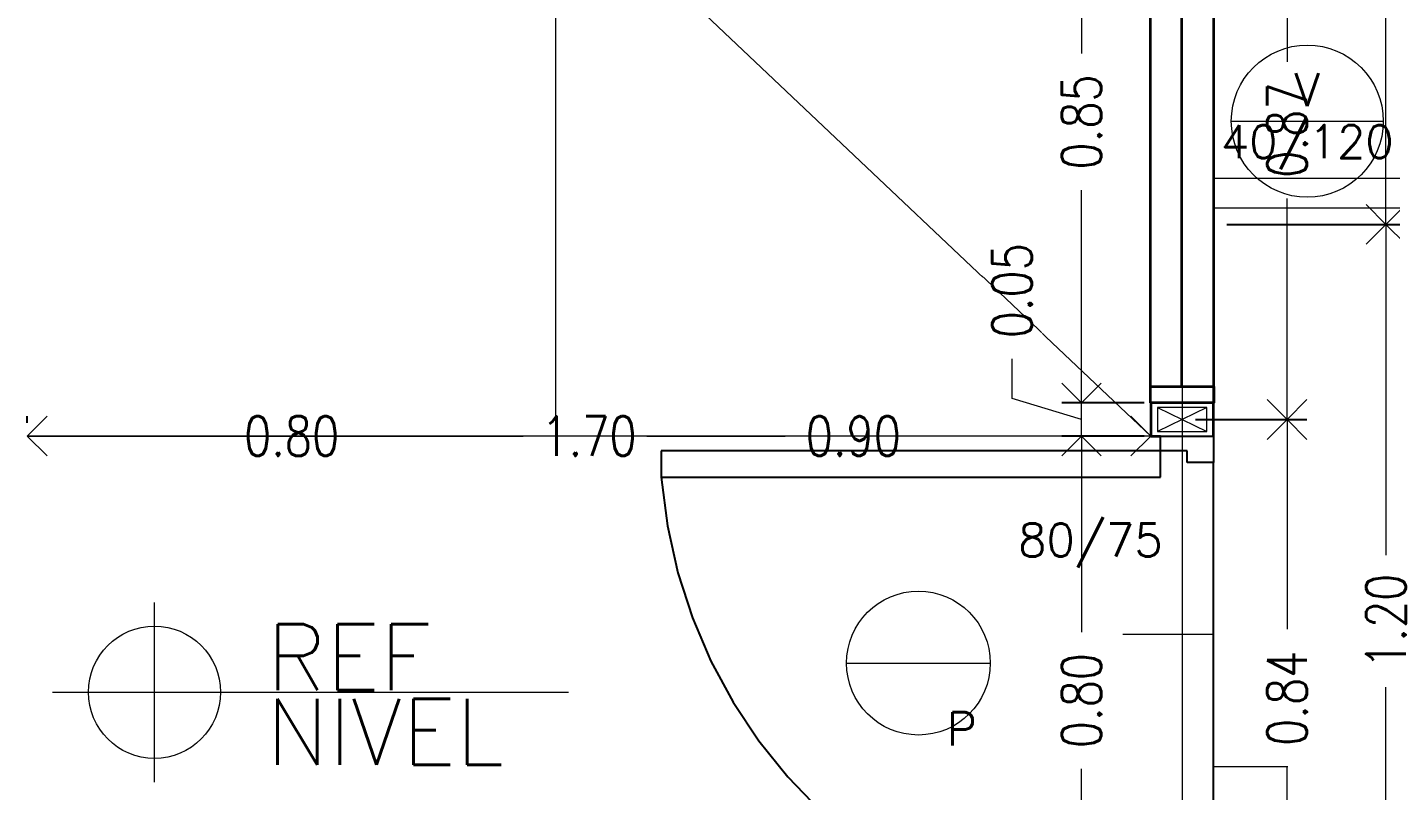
# Model space of a CAD drawing. Header units: metres. Extents: x -2 to 612, y -64 to 156.
# Drawn here: x 465.147 to 467.21, y 26.005 to 27.16 of the extents above; entities that cross this region are included whole.
import ezdxf
from ezdxf.enums import TextEntityAlignment as Align

# ---------------------------------------------------------------- set-up
doc = ezdxf.new("R2010")
doc.units = ezdxf.units.M
doc.header["$LTSCALE"] = 5
doc.header["$MEASUREMENT"] = 0
doc.linetypes.add('CENTER', pattern=[2, 1.25, -0.25, 0.25, -0.25])
doc.layers.get('0').update_dxf_attribs({"color": 30})
doc.layers.get('DEFPOINTS').update_dxf_attribs({"color": 210})
for name, color, linetype, lineweight in [('A-ANNO-DIMS', 3, 'Continuous', 18), ('A-ANNO-SYMB', 3, 'Continuous', 18), ('A-ANNO-TEXT', 3, 'Continuous', 18), ('A-DOOR-FULL', 4, 'Continuous', 25), ('A-DOOR-SYMB', 3, 'Continuous', 18), ('A-ELEV-IDEN', 3, 'Continuous', 18), ('A-ELEV-MBE1', 7, 'Continuous', 35), ('A-ELEV-MBE2', 4, 'Continuous', 25), ('A-FURN', 8, 'Continuous', 18), ('A-SECT-MCUT', 7, 'Continuous', 35), ('A-WALL-STUD', 3, 'Continuous', 18)]:
    doc.layers.add(name, color=color, linetype=linetype, lineweight=lineweight)
doc.styles.add('E-ROMANS', font='romans.shx', dxfattribs={"width": 0.8})
doc.dimstyles.new('E-0050_ARW_12', dxfattribs={"dimscale": 0.001, "dimtxt": 60, "dimasz": 60, "dimexe": 30, "dimexo": 20, "dimgap": 30, "dimtad": 0, "dimzin": 0, "dimdsep": 46, "dimtxsty": 'E-ROMANS', "dimblk": 'OPEN90', "dimcen": 30, "dimclrd": 256, "dimclre": 256, "dimclrt": 256, "dimadec": 0, "dimazin": 0, "dimtfac": 1, "dimtmove": 1, "dimatfit": 3, "dimldrblk": 'OPEN90', "dimfxl": 1, "dimtfill": 1, "dimtolj": 1, "dimtzin": 0, "dimlwd": -1, "dimarcsym": 0})

# ---------------------------------------------------------------- blocks, each defined once
blk = doc.blocks.new('_Open90')
at = {"color": 0, "linetype": 'ByBlock', "lineweight": -2}
for p, q in [((-0.5, 0.5), (0, 0)), ((0, 0), (-1, 0)), ((0, 0), (-0.5, -0.5))]:
    blk.add_line(p, q, dxfattribs=at)
blk = doc.blocks.new('*D680')
at = {"layer": 'A-ANNO-DIMS', "lineweight": -2, "transparency": 16777216}
for p, q in [((465.9466, 26.5615), (465.9466, 26.5715)), ((466.8466, 26.5615), (466.8466, 26.5715))]:
    blk.add_line(p, q, dxfattribs=at)
at = {"layer": 'A-ANNO-DIMS', "transparency": 16777216}
for p, q in [((466.0066, 26.5415), (466.2934, 26.5415)), ((466.7866, 26.5415), (466.4997, 26.5415))]:
    blk.add_line(p, q, dxfattribs=at)
at = {"layer": 'DEFPOINTS', "color": 0, "transparency": 16777216}
for p in [(465.9466, 26.5415), (465.9466, 26.5415), (466.8466, 26.5415)]:
    blk.add_point(p, dxfattribs=at)
at = {"layer": 'A-ANNO-DIMS', "transparency": 16777216, "xscale": 0.06, "yscale": 0.06, "zscale": 0.06, "rotation": 180}
blk.add_blockref('_Open90', (465.9466, 26.5415), dxfattribs=at)
at = {"layer": 'A-ANNO-DIMS', "transparency": 16777216, "xscale": 0.06, "yscale": 0.06, "zscale": 0.06}
blk.add_blockref('_Open90', (466.8466, 26.5415), dxfattribs=at)
at = {"layer": 'A-ANNO-DIMS', "transparency": 16777216, "insert": (466.3966, 26.5415), "char_height": 0.06, "attachment_point": 5, "style": 'E-ROMANS', "bg_fill": 3, "box_fill_scale": 1.25, "bg_fill_color": 256, "bg_fill_true_color": 13158600, "bg_fill_transparency": 0}
blk.add_mtext('\\A1;0.90', dxfattribs=at)
blk = doc.blocks.new('*D681')
at = {"layer": 'A-ANNO-DIMS', "lineweight": -2, "transparency": 16777216}
for p, q in [((465.1466, 26.5615), (465.1466, 26.5715)), ((465.9466, 26.5615), (465.9466, 26.5715))]:
    blk.add_line(p, q, dxfattribs=at)
at = {"layer": 'A-ANNO-DIMS', "transparency": 16777216}
for p, q in [((465.2066, 26.5415), (465.4434, 26.5415)), ((465.8866, 26.5415), (465.6497, 26.5415))]:
    blk.add_line(p, q, dxfattribs=at)
at = {"layer": 'DEFPOINTS', "color": 0, "transparency": 16777216}
for p in [(465.1466, 26.5415), (465.1466, 26.5415), (465.9466, 26.5415)]:
    blk.add_point(p, dxfattribs=at)
at = {"layer": 'A-ANNO-DIMS', "transparency": 16777216, "xscale": 0.06, "yscale": 0.06, "zscale": 0.06, "rotation": 180}
blk.add_blockref('_Open90', (465.1466, 26.5415), dxfattribs=at)
at = {"layer": 'A-ANNO-DIMS', "transparency": 16777216, "xscale": 0.06, "yscale": 0.06, "zscale": 0.06}
blk.add_blockref('_Open90', (465.9466, 26.5415), dxfattribs=at)
at = {"layer": 'A-ANNO-DIMS', "transparency": 16777216, "insert": (465.5466, 26.5415), "char_height": 0.06, "attachment_point": 5, "style": 'E-ROMANS', "bg_fill": 3, "box_fill_scale": 1.25, "bg_fill_color": 256, "bg_fill_true_color": 13158600, "bg_fill_transparency": 0}
blk.add_mtext('\\A1;0.80', dxfattribs=at)
blk = doc.blocks.new('*D682')
at = {"layer": 'A-ANNO-DIMS', "lineweight": -2, "transparency": 16777216}
for p, q in [((465.9266, 28.6415), (465.9166, 28.6415)), ((465.9266, 26.5415), (465.9166, 26.5415))]:
    blk.add_line(p, q, dxfattribs=at)
at = {"layer": 'A-ANNO-DIMS', "transparency": 16777216}
for p, q in [((465.9466, 28.5815), (465.9466, 27.6947)), ((465.9466, 26.6015), (465.9466, 27.4884))]:
    blk.add_line(p, q, dxfattribs=at)
at = {"layer": 'DEFPOINTS', "color": 0, "transparency": 16777216}
for p in [(465.9466, 28.6415), (465.9466, 28.6415), (465.9466, 26.5415)]:
    blk.add_point(p, dxfattribs=at)
at = {"layer": 'A-ANNO-DIMS', "transparency": 16777216, "xscale": 0.06, "yscale": 0.06, "zscale": 0.06}
for p, rotation in [((465.9466, 28.6415), 90), ((465.9466, 26.5415), 270)]:
    blk.add_blockref('_Open90', p, dxfattribs=dict(at, rotation=rotation))
at = {"layer": 'A-ANNO-DIMS', "transparency": 16777216, "insert": (465.9466, 27.5915), "char_height": 0.06, "attachment_point": 5, "rotation": 90, "style": 'E-ROMANS', "bg_fill": 3, "box_fill_scale": 1.25, "bg_fill_color": 256, "bg_fill_true_color": 13158600, "bg_fill_transparency": 0}
blk.add_mtext('\\A1;2.10', dxfattribs=at)
blk = doc.blocks.new('*D594')
at = {"layer": 'A-ANNO-DIMS', "lineweight": -2, "transparency": 16777216}
for p, q in [((466.9141, 26.5665), (467.0829, 26.5665)), ((466.9141, 25.7235), (467.0829, 25.7235))]:
    blk.add_line(p, q, dxfattribs=at)
at = {"layer": 'A-ANNO-DIMS', "transparency": 16777216}
for p, q in [((467.0529, 26.5065), (467.0529, 26.2493)), ((467.0529, 25.7835), (467.0529, 26.0408))]:
    blk.add_line(p, q, dxfattribs=at)
at = {"layer": 'DEFPOINTS', "color": 0, "transparency": 16777216}
for p in [(466.8941, 26.5665), (467.0529, 26.5665), (466.8941, 25.7235)]:
    blk.add_point(p, dxfattribs=at)
at = {"layer": 'A-ANNO-DIMS', "transparency": 16777216, "xscale": 0.06, "yscale": 0.06, "zscale": 0.06}
for p, rotation in [((467.0529, 26.5665), 90), ((467.0529, 25.7235), 270)]:
    blk.add_blockref('_Open90', p, dxfattribs=dict(at, rotation=rotation))
at = {"layer": 'A-ANNO-DIMS', "transparency": 16777216, "insert": (467.0529, 26.145), "char_height": 0.06, "attachment_point": 5, "rotation": 90, "style": 'E-ROMANS', "bg_fill": 3, "box_fill_scale": 1.25, "bg_fill_color": 256, "bg_fill_true_color": 13158600, "bg_fill_transparency": 0}
blk.add_mtext('\\A1;0.84', dxfattribs=at)
blk = doc.blocks.new('*D595')
at = {"layer": 'A-ANNO-DIMS', "lineweight": -2, "transparency": 16777216}
for p, q in [((466.9621, 27.4415), (467.0829, 27.4415)), ((466.9141, 26.5665), (467.0829, 26.5665))]:
    blk.add_line(p, q, dxfattribs=at)
at = {"layer": 'A-ANNO-DIMS', "transparency": 16777216}
for p, q in [((467.0529, 27.3815), (467.0529, 27.1072)), ((467.0529, 26.6265), (467.0529, 26.9009))]:
    blk.add_line(p, q, dxfattribs=at)
at = {"layer": 'DEFPOINTS', "color": 0, "transparency": 16777216}
for p in [(466.9421, 27.4415), (467.0529, 27.4415), (466.8941, 26.5665)]:
    blk.add_point(p, dxfattribs=at)
at = {"layer": 'A-ANNO-DIMS', "transparency": 16777216, "xscale": 0.06, "yscale": 0.06, "zscale": 0.06}
for p, rotation in [((467.0529, 27.4415), 90), ((467.0529, 26.5665), 270)]:
    blk.add_blockref('_Open90', p, dxfattribs=dict(at, rotation=rotation))
at = {"layer": 'A-ANNO-DIMS', "transparency": 16777216, "insert": (467.0529, 27.004), "char_height": 0.06, "attachment_point": 5, "rotation": 90, "style": 'E-ROMANS', "bg_fill": 3, "box_fill_scale": 1.25, "bg_fill_color": 256, "bg_fill_true_color": 13158600, "bg_fill_transparency": 0}
blk.add_mtext('\\A1;0.87', dxfattribs=at)
blk = doc.blocks.new('*D1227')
at = {"layer": 'A-ANNO-DIMS', "lineweight": -2, "transparency": 16777216}
for p, q in [((466.9616, 26.8615), (467.2324, 26.8615)), ((466.9616, 25.6615), (467.2324, 25.6615))]:
    blk.add_line(p, q, dxfattribs=at)
at = {"layer": 'A-ANNO-DIMS', "transparency": 16777216}
for p, q in [((467.2024, 26.8015), (467.2024, 26.3613)), ((467.2024, 25.7215), (467.2024, 26.1618))]:
    blk.add_line(p, q, dxfattribs=at)
at = {"layer": 'DEFPOINTS', "color": 0, "transparency": 16777216}
for p in [(466.9416, 26.8615), (467.2024, 26.8615), (466.9416, 25.6615)]:
    blk.add_point(p, dxfattribs=at)
at = {"layer": 'A-ANNO-DIMS', "transparency": 16777216, "xscale": 0.06, "yscale": 0.06, "zscale": 0.06}
for p, rotation in [((467.2024, 26.8615), 90), ((467.2024, 25.6615), 270)]:
    blk.add_blockref('_Open90', p, dxfattribs=dict(at, rotation=rotation))
at = {"layer": 'A-ANNO-DIMS', "transparency": 16777216, "insert": (467.2024, 26.2615), "char_height": 0.06, "attachment_point": 5, "rotation": 90, "style": 'E-ROMANS', "bg_fill": 3, "box_fill_scale": 1.25, "bg_fill_color": 256, "bg_fill_true_color": 13158600, "bg_fill_transparency": 0}
blk.add_mtext('\\A1;1.20', dxfattribs=at)
blk = doc.blocks.new('*D1228')
at = {"layer": 'A-ANNO-DIMS', "lineweight": -2, "transparency": 16777216}
for p, q in [((466.9616, 28.0615), (467.2324, 28.0615)), ((466.9616, 26.8615), (467.2324, 26.8615))]:
    blk.add_line(p, q, dxfattribs=at)
at = {"layer": 'A-ANNO-DIMS', "transparency": 16777216}
for p, q in [((467.2024, 28.0015), (467.2024, 27.5613)), ((467.2024, 26.9215), (467.2024, 27.3618))]:
    blk.add_line(p, q, dxfattribs=at)
at = {"layer": 'DEFPOINTS', "color": 0, "transparency": 16777216}
for p in [(466.9416, 28.0615), (467.2024, 28.0615), (466.9416, 26.8615)]:
    blk.add_point(p, dxfattribs=at)
at = {"layer": 'A-ANNO-DIMS', "transparency": 16777216, "xscale": 0.06, "yscale": 0.06, "zscale": 0.06}
for p, rotation in [((467.2024, 28.0615), 90), ((467.2024, 26.8615), 270)]:
    blk.add_blockref('_Open90', p, dxfattribs=dict(at, rotation=rotation))
at = {"layer": 'A-ANNO-DIMS', "transparency": 16777216, "insert": (467.2024, 27.4615), "char_height": 0.06, "attachment_point": 5, "rotation": 90, "style": 'E-ROMANS', "bg_fill": 3, "box_fill_scale": 1.25, "bg_fill_color": 256, "bg_fill_true_color": 13158600, "bg_fill_transparency": 0}
blk.add_mtext('\\A1;1.20', dxfattribs=at)
blk = doc.blocks.new('*D395')
at = {"layer": 'A-ANNO-DIMS', "lineweight": -2, "transparency": 16777216}
for p, q in [((466.8366, 26.5415), (466.7118, 26.5415)), ((466.8266, 25.7415), (466.7118, 25.7415))]:
    blk.add_line(p, q, dxfattribs=at)
at = {"layer": 'A-ANNO-DIMS', "transparency": 16777216}
for p, q in [((466.7418, 26.4815), (466.7418, 26.2447)), ((466.7418, 25.8015), (466.7418, 26.0384))]:
    blk.add_line(p, q, dxfattribs=at)
at = {"layer": 'DEFPOINTS', "color": 0, "transparency": 16777216}
for p in [(466.7418, 26.5415), (466.8566, 26.5415), (466.8466, 25.7415)]:
    blk.add_point(p, dxfattribs=at)
at = {"layer": 'A-ANNO-DIMS', "transparency": 16777216, "xscale": 0.06, "yscale": 0.06, "zscale": 0.06}
for p, rotation in [((466.7418, 26.5415), 90), ((466.7418, 25.7415), 270)]:
    blk.add_blockref('_Open90', p, dxfattribs=dict(at, rotation=rotation))
at = {"layer": 'A-ANNO-DIMS', "transparency": 16777216, "insert": (466.7418, 26.1415), "char_height": 0.06, "attachment_point": 5, "rotation": 90, "style": 'E-ROMANS', "bg_fill": 3, "box_fill_scale": 1.25, "bg_fill_color": 256, "bg_fill_true_color": 13158600, "bg_fill_transparency": 0}
blk.add_mtext('\\A1;0.80', dxfattribs=at)
blk = doc.blocks.new('*D396')
at = {"layer": 'A-ANNO-DIMS', "transparency": 16777216}
for p, q in [((466.7418, 26.6515), (466.7418, 26.7115)), ((466.6368, 26.598), (466.6368, 26.658)), ((466.7418, 26.5665), (466.6368, 26.598)), ((466.7418, 26.5415), (466.7418, 26.5915)), ((466.7418, 26.5415), (466.7418, 26.5915)), ((466.7418, 26.4815), (466.7418, 26.4215))]:
    blk.add_line(p, q, dxfattribs=at)
at = {"layer": 'A-ANNO-DIMS', "lineweight": -2, "transparency": 16777216}
for p, q in [((466.8366, 26.5915), (466.7118, 26.5915)), ((466.8366, 26.5415), (466.7118, 26.5415))]:
    blk.add_line(p, q, dxfattribs=at)
at = {"layer": 'DEFPOINTS', "color": 0, "transparency": 16777216}
for p in [(466.7418, 26.5915), (466.8566, 26.5915), (466.8566, 26.5415)]:
    blk.add_point(p, dxfattribs=at)
at = {"layer": 'A-ANNO-DIMS', "transparency": 16777216, "xscale": 0.06, "yscale": 0.06, "zscale": 0.06}
for p, rotation in [((466.7418, 26.5915), 270), ((466.7418, 26.5415), 90)]:
    blk.add_blockref('_Open90', p, dxfattribs=dict(at, rotation=rotation))
at = {"layer": 'A-ANNO-DIMS', "transparency": 16777216, "insert": (466.6368, 26.7612), "char_height": 0.06, "attachment_point": 5, "rotation": 90, "style": 'E-ROMANS', "bg_fill": 3, "box_fill_scale": 1.25, "bg_fill_color": 256, "bg_fill_true_color": 13158600, "bg_fill_transparency": 0}
blk.add_mtext('\\A1;0.05', dxfattribs=at)
blk = doc.blocks.new('*D397')
at = {"layer": 'A-ANNO-DIMS', "lineweight": -2, "transparency": 16777216}
for p, q in [((466.8366, 27.4415), (466.7118, 27.4415)), ((466.8366, 26.5915), (466.7118, 26.5915))]:
    blk.add_line(p, q, dxfattribs=at)
at = {"layer": 'A-ANNO-DIMS', "transparency": 16777216}
for p, q in [((466.7418, 27.3815), (466.7418, 27.1197)), ((466.7418, 26.6515), (466.7418, 26.9134))]:
    blk.add_line(p, q, dxfattribs=at)
at = {"layer": 'DEFPOINTS', "color": 0, "transparency": 16777216}
for p in [(466.7418, 27.4415), (466.8566, 27.4415), (466.8566, 26.5915)]:
    blk.add_point(p, dxfattribs=at)
at = {"layer": 'A-ANNO-DIMS', "transparency": 16777216, "xscale": 0.06, "yscale": 0.06, "zscale": 0.06}
for p, rotation in [((466.7418, 27.4415), 90), ((466.7418, 26.5915), 270)]:
    blk.add_blockref('_Open90', p, dxfattribs=dict(at, rotation=rotation))
at = {"layer": 'A-ANNO-DIMS', "transparency": 16777216, "insert": (466.7418, 27.0165), "char_height": 0.06, "attachment_point": 5, "rotation": 90, "style": 'E-ROMANS', "bg_fill": 3, "box_fill_scale": 1.25, "bg_fill_color": 256, "bg_fill_true_color": 13158600, "bg_fill_transparency": 0}
blk.add_mtext('\\A1;0.85', dxfattribs=at)
blk = doc.blocks.new('*D109')
at = {"layer": 'A-ANNO-DIMS', "lineweight": -2, "transparency": 16777216}
for p, q in [((465.1466, 26.5615), (465.1466, 26.5715)), ((466.8466, 26.5615), (466.8466, 26.5715))]:
    blk.add_line(p, q, dxfattribs=at)
at = {"layer": 'A-ANNO-DIMS', "transparency": 16777216}
for p, q in [((465.2066, 26.5415), (465.8969, 26.5415)), ((466.7866, 26.5415), (466.0963, 26.5415))]:
    blk.add_line(p, q, dxfattribs=at)
at = {"layer": 'DEFPOINTS', "color": 0, "transparency": 16777216}
for p in [(465.1466, 26.5415), (465.1466, 26.5415), (466.8466, 26.5415)]:
    blk.add_point(p, dxfattribs=at)
at = {"layer": 'A-ANNO-DIMS', "transparency": 16777216, "xscale": 0.06, "yscale": 0.06, "zscale": 0.06, "rotation": 180}
blk.add_blockref('_Open90', (465.1466, 26.5415), dxfattribs=at)
at = {"layer": 'A-ANNO-DIMS', "transparency": 16777216, "xscale": 0.06, "yscale": 0.06, "zscale": 0.06}
blk.add_blockref('_Open90', (466.8466, 26.5415), dxfattribs=at)
at = {"layer": 'A-ANNO-DIMS', "transparency": 16777216, "insert": (465.9966, 26.5415), "char_height": 0.06, "attachment_point": 5, "style": 'E-ROMANS', "bg_fill": 3, "box_fill_scale": 1.25, "bg_fill_color": 256, "bg_fill_true_color": 13158600, "bg_fill_transparency": 0}
blk.add_mtext('\\A1;1.70', dxfattribs=at)
blk = doc.blocks.new('*D114')
at = {"layer": 'A-ANNO-DIMS', "lineweight": -2, "transparency": 16777216}
for p, q in [((466.8366, 26.5415), (466.7118, 26.5415)), ((466.8266, 25.7415), (466.7118, 25.7415))]:
    blk.add_line(p, q, dxfattribs=at)
at = {"layer": 'A-ANNO-DIMS', "transparency": 16777216}
for p, q in [((466.7418, 26.4815), (466.7418, 26.2447)), ((466.7418, 25.8015), (466.7418, 26.0384))]:
    blk.add_line(p, q, dxfattribs=at)
at = {"layer": 'DEFPOINTS', "color": 0, "transparency": 16777216}
for p in [(466.7418, 26.5415), (466.8566, 26.5415), (466.8466, 25.7415)]:
    blk.add_point(p, dxfattribs=at)
at = {"layer": 'A-ANNO-DIMS', "transparency": 16777216, "xscale": 0.06, "yscale": 0.06, "zscale": 0.06}
for p, rotation in [((466.7418, 26.5415), 90), ((466.7418, 25.7415), 270)]:
    blk.add_blockref('_Open90', p, dxfattribs=dict(at, rotation=rotation))
at = {"layer": 'A-ANNO-DIMS', "transparency": 16777216, "insert": (466.7418, 26.1415), "char_height": 0.06, "attachment_point": 5, "rotation": 90, "style": 'E-ROMANS', "bg_fill": 3, "box_fill_scale": 1.25, "bg_fill_color": 256, "bg_fill_true_color": 13158600, "bg_fill_transparency": 0}
blk.add_mtext('\\A1;0.80', dxfattribs=at)

msp = doc.modelspace()

# ---------------------------------------------------------------- linework, layer by layer
at = {"layer": 'A-ANNO-SYMB'}
for p, q in [((466.89407, 33.22033), (466.89407, 21.94692)), ((465.33906, 26.01823), (465.33906, 26.28998)), ((465.18458, 26.15411), (465.9657, 26.15411))]:
    msp.add_line(p, q, dxfattribs=at)
msp.add_lwpolyline([(467.05415, 26.04154), (466.94156, 26.04154), (466.94156, 26.24154), (466.80415, 26.24154)], dxfattribs=at)
msp.add_circle((465.33906, 26.15411), 0.1, dxfattribs=at)
at = {"layer": 'A-DOOR-SYMB'}
msp.add_lwpolyline([(466.3863, 26.19815), (466.6038, 26.19815)], dxfattribs=at)
msp.add_circle((466.49505, 26.19815), 0.10875, dxfattribs=at)
at = {"layer": 'A-ELEV-MBE2'}
msp.add_line((466.94156, 25.78154), (466.94156, 26.50154), dxfattribs=at)

# ---------------------------------------------------------------- texts
at = {"layer": 'A-ANNO-TEXT', "style": 'E-ROMANS'}
msp.add_attdef('REF', text='', height=0.1, dxfattribs=at).set_placement((465.50871, 26.127), align=Align.BOTTOM_LEFT)
msp.add_attdef('NIVEL', text='%%P0,00', height=0.1, dxfattribs=at).set_placement((465.5079, 26.14415), align=Align.TOP_LEFT)
msp.add_attdef('P', text='P', height=0.05, dxfattribs=at).set_placement((466.56073, 26.05873), align=Align.BOTTOM_CENTER)

# ---------------------------------------------------------------- dimensions: what is measured, and where the dimension line sits
at = {"layer": 'A-ANNO-DIMS'}
dim = msp.add_linear_dim(base=(465.94656, 26.54152), p1=(466.84656, 26.54152), p2=(465.94656, 26.54152), dimstyle='E-0050_ARW_12', dxfattribs=at)
dim.commit()
dim.dimension.update_dxf_attribs({"geometry": '*D680', "text_midpoint": (466.39656, 26.54152)})

# ---------------------------------------------------------------- next in the draw order: linework, layer by layer
at = {"layer": 'A-ELEV-MBE1'}
msp.add_line((466.84606, 26.59154), (466.84606, 27.44154), dxfattribs=at)

# ---------------------------------------------------------------- next in the draw order: dimensions: what is measured, and where the dimension line sits
at = {"layer": 'A-ANNO-DIMS'}
dim = msp.add_linear_dim(base=(465.14657, 26.54152), p1=(465.94656, 26.54152), p2=(465.14657, 26.54152), dimstyle='E-0050_ARW_12', dxfattribs=at)
dim.commit()
dim.dimension.update_dxf_attribs({"geometry": '*D681', "text_midpoint": (465.54656, 26.54152)})
for base, p1, p2, picture, middle in [((467.05287, 26.56654), (466.89407, 25.72354), (466.89407, 26.56654), '*D594', (467.05287, 26.14504)), ((466.74184, 26.54154), (466.84657, 25.74154), (466.85656, 26.54154), '*D395', (466.74184, 26.14154))]:
    dim = msp.add_linear_dim(base=base, p1=p1, p2=p2, angle=90, dimstyle='E-0050_ARW_12', dxfattribs=at)
    dim.commit()
    dim.dimension.update_dxf_attribs({"geometry": picture, "text_midpoint": middle})

# ---------------------------------------------------------------- next in the draw order: dimensions: what is measured, and where the dimension line sits
for base, p1, p2, picture, middle in [((465.94656, 28.64152), (465.94656, 26.54152), (465.94656, 28.64152), '*D682', (465.94656, 27.59152)), ((467.052871, 27.441537), (466.894067, 26.566539), (466.942062, 27.441537), '*D595', (467.052871, 27.004038))]:
    dim = msp.add_linear_dim(base=base, p1=p1, p2=p2, angle=90, dimstyle='E-0050_ARW_12', dxfattribs=at)
    dim.commit()
    dim.dimension.update_dxf_attribs({"geometry": picture, "text_midpoint": middle})

# ---------------------------------------------------------------- next in the draw order: linework, layer by layer
at = {"layer": 'A-ELEV-MBE1', "linetype": 'Continuous'}
msp.add_line((466.89356, 26.61654), (466.89356, 27.41603), dxfattribs=at)

# ---------------------------------------------------------------- next in the draw order: dimensions: what is measured, and where the dimension line sits
at = {"layer": 'A-ANNO-DIMS'}
dim = msp.add_linear_dim(base=(467.2024, 26.86154), p1=(466.94156, 25.66154), p2=(466.94156, 26.86154), angle=90, dimstyle='E-0050_ARW_12', dxfattribs=at)
dim.commit()
dim.dimension.update_dxf_attribs({"geometry": '*D1227', "text_midpoint": (467.2024, 26.26154)})

# ---------------------------------------------------------------- next in the draw order: linework, layer by layer
at = {"layer": 'A-ELEV-MBE1'}
msp.add_lwpolyline([(466.84606, 26.59154), (466.84606, 26.61654), (466.94206, 26.61654), (466.94206, 26.59154)], close=True, dxfattribs=at)
at = {"layer": 'A-SECT-MCUT'}
msp.add_line((466.94156, 26.54154), (466.94156, 26.59154), dxfattribs=at)

# ---------------------------------------------------------------- next in the draw order: dimensions: what is measured, and where the dimension line sits
at = {"layer": 'A-ANNO-DIMS'}
dim = msp.add_linear_dim(base=(467.2024, 28.06154), p1=(466.94156, 26.86154), p2=(466.94157, 28.06154), angle=90, dimstyle='E-0050_ARW_12', dxfattribs=at)
dim.commit()
dim.dimension.update_dxf_attribs({"geometry": '*D1228', "text_midpoint": (467.2024, 27.46154)})

# ---------------------------------------------------------------- next in the draw order: linework, layer by layer
at = {"layer": 'A-DOOR-SYMB'}
msp.add_lwpolyline([(466.96844, 27.01759), (467.19844, 27.01759)], dxfattribs=at)
msp.add_circle((467.08344, 27.01759), 0.115, dxfattribs=at)
at = {"layer": 'A-ELEV-IDEN'}
for p, q in [((466.94206, 26.93154), (469.94156, 26.93154)), ((466.94206, 26.88654), (469.94156, 26.88654))]:
    msp.add_line(p, q, dxfattribs=at)
at = {"layer": 'A-ELEV-MBE1'}
msp.add_line((466.94206, 26.59154), (466.94206, 27.44154), dxfattribs=at)

# ---------------------------------------------------------------- next in the draw order: texts
at = {"layer": 'A-ANNO-TEXT', "style": 'E-ROMANS'}
msp.add_attdef('V', text='V', height=0.05, dxfattribs=at).set_placement((467.08344, 27.02504), align=Align.BOTTOM_CENTER)
msp.add_attdef('40/120', text='xx/xxx', height=0.05, dxfattribs=at).set_placement((467.08344, 27.01163), align=Align.TOP_CENTER)

# ---------------------------------------------------------------- next in the draw order: dimensions: what is measured, and where the dimension line sits
at = {"layer": 'A-ANNO-DIMS'}
dim = msp.add_linear_dim(base=(466.74184, 26.59154), p1=(466.85656, 26.54154), p2=(466.85657, 26.59154), angle=90, dimstyle='E-0050_ARW_12', dxfattribs=at)
dim.commit()
dim.dimension.update_dxf_attribs({"geometry": '*D396', "text_midpoint": (466.63684, 26.68804)})

# ---------------------------------------------------------------- next in the draw order: linework, layer by layer
at = {"layer": 'A-SECT-MCUT'}
msp.add_line((466.8466, 26.54154), (466.86156, 26.54154), dxfattribs=at)

# ---------------------------------------------------------------- next in the draw order: dimensions: what is measured, and where the dimension line sits
at = {"layer": 'A-ANNO-DIMS'}
dim = msp.add_linear_dim(base=(466.74184, 27.44154), p1=(466.85657, 26.59154), p2=(466.85658, 27.44154), angle=90, dimstyle='E-0050_ARW_12', dxfattribs=at)
dim.commit()
dim.dimension.update_dxf_attribs({"geometry": '*D397', "text_midpoint": (466.74184, 27.01654)})

# ---------------------------------------------------------------- next in the draw order: linework, layer by layer
at = {"layer": 'A-SECT-MCUT'}
msp.add_line((466.8466, 26.59154), (466.8466, 26.54154), dxfattribs=at)

# ---------------------------------------------------------------- next in the draw order: dimensions: what is measured, and where the dimension line sits
at = {"layer": 'A-ANNO-DIMS'}
dim = msp.add_linear_dim(base=(465.14657, 26.54152), p1=(466.84656, 26.54152), p2=(465.14657, 26.54152), dimstyle='E-0050_ARW_12', dxfattribs=at)
dim.commit()
dim.dimension.update_dxf_attribs({"geometry": '*D109', "text_midpoint": (465.99656, 26.54152)})

# ---------------------------------------------------------------- next in the draw order: linework, layer by layer
at = {"layer": 'A-ANNO-SYMB'}
for q in [(465.14656, 26.54152), (465.24656, 26.54152)]:
    msp.add_line((465.94656, 26.54152), q, dxfattribs=at)
at = {"layer": 'A-FURN'}
for q in [(465.94656, 28.54152), (465.94656, 26.54152)]:
    msp.add_line((465.94656, 26.54152), q, dxfattribs=at)

# ---------------------------------------------------------------- next in the draw order: dimensions: what is measured, and where the dimension line sits
at = {"layer": 'A-ANNO-DIMS'}
dim = msp.add_linear_dim(base=(466.74184, 26.54154), p1=(466.84657, 25.74154), p2=(466.85656, 26.54154), angle=90, dimstyle='E-0050_ARW_12', dxfattribs=at)
dim.commit()
dim.dimension.update_dxf_attribs({"geometry": '*D114', "text_midpoint": (466.74184, 26.14154)})

# ---------------------------------------------------------------- next in the draw order: linework, layer by layer
at = {"layer": 'A-DOOR-FULL', "linetype": 'CENTER'}
for points in [[(466.86156, 26.51932), (466.86156, 26.54154), (466.94156, 26.54154), (466.94156, 26.50154), (466.90156, 26.50154), (466.90156, 26.51932), (466.86156, 26.51932)], [(466.10601, 26.47932), (466.86156, 26.47932), (466.86156, 26.51932), (466.10601, 26.51932), (466.10601, 26.47932)]]:
    msp.add_lwpolyline(points, dxfattribs=at)
msp.add_arc((466.87901, 26.53886), 0.77529, 184.40465, 268.71036, dxfattribs=at)
at = {"layer": 'A-FURN'}
for p, q in [((466.84656, 28.54152), (466.84656, 26.54152)), ((466.84656, 26.54152), (465.94656, 27.39254)), ((466.84656, 26.54152), (465.94656, 26.54152))]:
    msp.add_line(p, q, dxfattribs=at)
at = {"layer": 'A-WALL-STUD'}
for p, q in [((466.93156, 26.58454), (466.85656, 26.54854)), ((466.85656, 26.58454), (466.93156, 26.54854))]:
    msp.add_line(p, q, dxfattribs=at)
msp.add_lwpolyline([(466.93156, 26.58454), (466.85656, 26.58454), (466.85656, 26.54854), (466.93156, 26.54854)], close=True, dxfattribs=at)

# ---------------------------------------------------------------- next in the draw order: texts
at = {"layer": 'A-ANNO-TEXT', "style": 'E-ROMANS'}
msp.add_attdef('80/75', text='x/x', height=0.05, dxfattribs=at).set_placement((466.75534, 26.40928), align=Align.TOP_CENTER)

doc.saveas('drawing.dxf')
